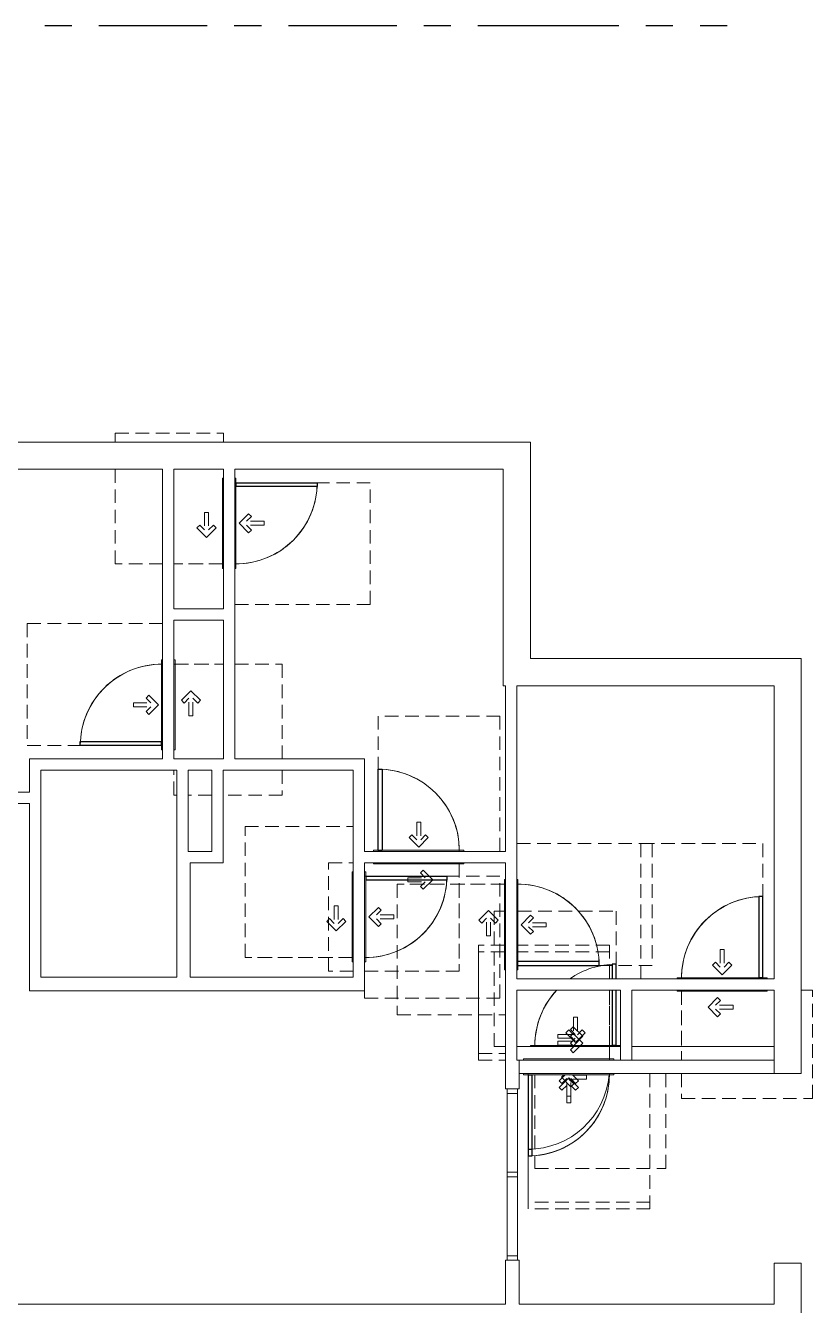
# Model space of a CAD drawing. Header units: inches. Extents: x -1419 to 121, y -84 to 1352.
# Drawn here: x -228 to 121, y 703 to 1270 of the extents above; entities that cross this region are included whole.
import ezdxf

# ---------------------------------------------------------------- set-up
doc = ezdxf.new("R2010")
doc.units = ezdxf.units.IN
doc.header["$MEASUREMENT"] = 0
doc.linetypes.add('ADA Clearance', pattern=[9, 6, -3])
doc.linetypes.add('Grid Line', pattern=[84, 48, -12, 12, -12])
for name, color, linetype, lineweight in [('A-DOOR', 31, 'Continuous', 15), ('A-DOOR-FRAM', 31, 'Continuous', 9), ('A-GLAZ-CWMG', 51, 'Continuous', 9), ('A-WALL', 113, 'Continuous', 15), ('I-WALL', 2, 'Continuous', 15), ('S-GRID', 1, 'Continuous', 9)]:
    doc.layers.add(name, color=color, linetype=linetype, lineweight=lineweight)

# ---------------------------------------------------------------- blocks, each defined once
blk = doc.blocks.new('Door-Single_CE_ - HM Door-2_ HM Frame-V23-ROOF')
at = {"layer": 'A-DOOR', "linetype": 'ADA Clearance', "lineweight": 9}
for p, q in [((-36, 62.5), (18, 62.5)), ((-36, 2.5), (-36, 62.5)), ((18, 62.5), (18, 3)), ((-0.89, 15.47), (-0.89, 7.72)), ((0.86, 15.47), (-0.89, 15.47)), ((0.86, 15.47), (0.86, 7.72)), ((-3.02, 9.85), (-4.26, 8.62)), ((-4.26, 8.62), (-0.02, 4.37)), ((-3.02, 9.85), (-0.89, 7.72)), ((4.22, 8.62), (-0.02, 4.37)), ((2.99, 9.85), (0.86, 7.72)), ((2.99, 9.85), (4.22, 8.62)), ((-18, -3), (-18, -27.5)), ((40, -2.5), (35, -2.5)), ((40, -50.5), (40, -2.5)), ((-2.02, -5.79), (-6.26, -10.04)), ((-2.02, -14.28), (-6.26, -10.04)), ((-0.78, -7.03), (-2.91, -9.16)), ((4.84, -9.16), (-2.91, -9.16)), ((4.84, -10.91), (-2.91, -10.91)), ((-0.78, -13.04), (-2.91, -10.91)), ((-0.78, -7.03), (-2.02, -5.79)), ((4.84, -10.91), (4.84, -9.16)), ((-0.78, -13.04), (-2.02, -14.28)), ((-18, -39.5), (-18, -50.5)), ((-18, -50.5), (40, -50.5))]:
    blk.add_line(p, q, dxfattribs=at)
at = {"layer": 'A-DOOR'}
for p, q in [((18, 39), (16.25, 39)), ((16.25, 39), (16.25, 3)), ((18, 3), (18, 39))]:
    blk.add_line(p, q, dxfattribs=at)
at = {"layer": 'A-DOOR', "lineweight": 25}
for p, q in [((18, 39), (16.25, 39)), ((16.25, 39), (16.25, 3)), ((18, 3), (18, 39))]:
    blk.add_line(p, q, dxfattribs=at)
at = {"layer": 'A-DOOR', "lineweight": 9}
blk.add_arc((18, 3), 36, 90, 179.9988, dxfattribs=at)
blk.add_arc((18, 3), 36, 90, 179.9988, dxfattribs=at)
blk.add_arc((18, 3), 36, 90, 179.9988, dxfattribs=at)
blk.add_arc((18, 3), 36, 90, 179.9988, dxfattribs=at)
blk = doc.blocks.new('Door-Single_CE_ - HM Door-2_ HM Frame-V1-ROOF')
at = {"layer": 'A-DOOR', "linetype": 'ADA Clearance', "lineweight": 9}
for p, q in [((-36, 62.5), (18, 62.5)), ((-36, 2.5), (-36, 62.5)), ((18, 62.5), (18, 3)), ((-0.89, 15.47), (-0.89, 7.72)), ((0.86, 15.47), (-0.89, 15.47)), ((0.86, 15.47), (0.86, 7.72)), ((-3.02, 9.85), (-4.26, 8.62)), ((-4.26, 8.62), (-0.02, 4.37)), ((-3.02, 9.85), (-0.89, 7.72)), ((4.22, 8.62), (-0.02, 4.37)), ((2.99, 9.85), (0.86, 7.72)), ((2.99, 9.85), (4.22, 8.62)), ((-18, -3), (-18, -50.5)), ((40, -50.5), (40, -2.5)), ((-2.02, -5.79), (-6.26, -10.04)), ((-2.02, -14.28), (-6.26, -10.04)), ((-0.78, -7.03), (-2.91, -9.16)), ((4.84, -9.16), (-2.91, -9.16)), ((4.84, -10.91), (-2.91, -10.91)), ((-0.78, -13.04), (-2.91, -10.91)), ((-0.78, -7.03), (-2.02, -5.79)), ((4.84, -10.91), (4.84, -9.16)), ((-0.78, -13.04), (-2.02, -14.28)), ((-18, -50.5), (40, -50.5))]:
    blk.add_line(p, q, dxfattribs=at)
at = {"layer": 'A-DOOR'}
for p, q in [((18, 39), (16.25, 39)), ((16.25, 39), (16.25, 3)), ((18, 3), (18, 39))]:
    blk.add_line(p, q, dxfattribs=at)
at = {"layer": 'A-DOOR', "lineweight": 25}
for p, q in [((18, 39), (16.25, 39)), ((16.25, 39), (16.25, 3)), ((18, 3), (18, 39))]:
    blk.add_line(p, q, dxfattribs=at)
at = {"layer": 'A-DOOR', "lineweight": 9}
blk.add_arc((18, 3), 36, 90, 179.9988, dxfattribs=at)
blk.add_arc((18, 3), 36, 90, 179.9988, dxfattribs=at)
blk.add_arc((18, 3), 36, 90, 179.9988, dxfattribs=at)
blk.add_arc((18, 3), 36, 90, 179.9988, dxfattribs=at)
blk = doc.blocks.new('Door-Single_CE_ - HM Door-2_ HM Frame-5153460-ROOF')
at = {"layer": 'A-DOOR', "linetype": 'ADA Clearance', "lineweight": 9}
for p, q in [((-18, 50.5), (24, 50.5)), ((-18, 3), (-18, 50.5)), ((29, 50.5), (40, 50.5)), ((40, 50.5), (40, 2.5)), ((-2.02, 14.28), (-6.26, 10.04)), ((-0.78, 13.04), (-2.91, 10.91)), ((-0.78, 13.04), (-2.02, 14.28)), ((-2.02, 5.79), (-6.26, 10.04)), ((4.84, 10.91), (-2.91, 10.91)), ((4.84, 9.16), (-2.91, 9.16)), ((-0.78, 7.03), (-2.91, 9.16)), ((-0.78, 7.03), (-2.02, 5.79)), ((4.84, 10.91), (4.84, 9.16)), ((40, 2.5), (29, 2.5)), ((-36, -2.5), (-36, -62.5)), ((-4.26, -8.62), (-0.02, -4.37)), ((4.22, -8.62), (-0.02, -4.37)), ((18, -62.5), (18, -3)), ((-3.02, -9.85), (-4.26, -8.62)), ((-3.02, -9.85), (-0.89, -7.72)), ((-0.89, -15.47), (-0.89, -7.72)), ((0.86, -15.47), (0.86, -7.72)), ((2.99, -9.85), (0.86, -7.72)), ((2.99, -9.85), (4.22, -8.62)), ((0.86, -15.47), (-0.89, -15.47)), ((-36, -62.5), (18, -62.5))]:
    blk.add_line(p, q, dxfattribs=at)
at = {"layer": 'A-DOOR'}
for p, q in [((16.25, -39), (16.25, -3)), ((18, -3), (18, -39)), ((18, -39), (16.25, -39))]:
    blk.add_line(p, q, dxfattribs=at)
at = {"layer": 'A-DOOR', "lineweight": 25}
for p, q in [((16.25, -39), (16.25, -3)), ((18, -3), (18, -39)), ((18, -39), (16.25, -39))]:
    blk.add_line(p, q, dxfattribs=at)
at = {"layer": 'A-DOOR', "lineweight": 9}
blk.add_arc((18, -3), 36, 180.0012, 270, dxfattribs=at)
blk.add_arc((18, -3), 36, 180.0012, 270, dxfattribs=at)
blk.add_arc((18, -3), 36, 180.0012, 270, dxfattribs=at)
blk.add_arc((18, -3), 36, 180.0012, 270, dxfattribs=at)
blk = doc.blocks.new('Door-Single_CE_ - HM Door-2_ HM Frame-V2-ROOF')
at = {"layer": 'A-DOOR', "linetype": 'ADA Clearance', "lineweight": 9}
for p, q in [((-18, 50.5), (40, 50.5)), ((-18, 3), (-18, 50.5)), ((40, 50.5), (40, 2.5)), ((-2.02, 14.28), (-6.26, 10.04)), ((-0.78, 13.04), (-2.91, 10.91)), ((-0.78, 13.04), (-2.02, 14.28)), ((-2.02, 5.79), (-6.26, 10.04)), ((4.84, 10.91), (-2.91, 10.91)), ((4.84, 9.16), (-2.91, 9.16)), ((-0.78, 7.03), (-2.91, 9.16)), ((-0.78, 7.03), (-2.02, 5.79)), ((4.84, 10.91), (4.84, 9.16)), ((-32.73, -2.5), (-36, -2.5)), ((-36, -2.5), (-36, -62.5)), ((-4.26, -8.62), (-0.02, -4.37)), ((4.22, -8.62), (-0.02, -4.37)), ((18, -62.5), (18, -3)), ((-3.02, -9.85), (-4.26, -8.62)), ((-3.02, -9.85), (-0.89, -7.72)), ((-0.89, -15.47), (-0.89, -7.72)), ((0.86, -15.47), (0.86, -7.72)), ((2.99, -9.85), (0.86, -7.72)), ((2.99, -9.85), (4.22, -8.62)), ((0.86, -15.47), (-0.89, -15.47)), ((-36, -62.5), (18, -62.5))]:
    blk.add_line(p, q, dxfattribs=at)
at = {"layer": 'A-DOOR'}
for p, q in [((16.25, -39), (16.25, -3)), ((18, -3), (18, -39)), ((18, -39), (16.25, -39))]:
    blk.add_line(p, q, dxfattribs=at)
at = {"layer": 'A-DOOR', "lineweight": 25}
for p, q in [((16.25, -39), (16.25, -3)), ((18, -3), (18, -39)), ((18, -39), (16.25, -39))]:
    blk.add_line(p, q, dxfattribs=at)
at = {"layer": 'A-DOOR', "lineweight": 9}
blk.add_arc((18, -3), 36, 180.0012, 270, dxfattribs=at)
blk.add_arc((18, -3), 36, 180.0012, 270, dxfattribs=at)
blk.add_arc((18, -3), 36, 180.0012, 270, dxfattribs=at)
blk.add_arc((18, -3), 36, 180.0012, 270, dxfattribs=at)
blk = doc.blocks.new('Door-Single_CE_ - HM Door-2_ HM Frame-V3-ROOF')
at = {"layer": 'A-DOOR', "linetype": 'ADA Clearance', "lineweight": 9}
for p, q in [((-18, 50.5), (24, 50.5)), ((-18, 29.5), (-18, 50.5)), ((36, 50.5), (40, 50.5)), ((40, 50.5), (40, 2.5)), ((-18, 3), (-18, 24.5)), ((-2.02, 14.28), (-6.26, 10.04)), ((-0.78, 13.04), (-2.91, 10.91)), ((-0.78, 13.04), (-2.02, 14.28)), ((-2.02, 5.79), (-6.26, 10.04)), ((4.84, 10.91), (-2.91, 10.91)), ((4.84, 9.16), (-2.91, 9.16)), ((-0.78, 7.03), (-2.91, 9.16)), ((-0.78, 7.03), (-2.02, 5.79)), ((4.84, 10.91), (4.84, 9.16)), ((40, 2.5), (36, 2.5)), ((-36, -2.5), (-36, -62.5)), ((-4.26, -8.62), (-0.02, -4.37)), ((4.22, -8.62), (-0.02, -4.37)), ((18, -62.5), (18, -3)), ((-3.02, -9.85), (-4.26, -8.62)), ((-3.02, -9.85), (-0.89, -7.72)), ((-0.89, -15.47), (-0.89, -7.72)), ((0.86, -15.47), (0.86, -7.72)), ((2.99, -9.85), (0.86, -7.72)), ((2.99, -9.85), (4.22, -8.62)), ((0.86, -15.47), (-0.89, -15.47)), ((-36, -62.5), (18, -62.5))]:
    blk.add_line(p, q, dxfattribs=at)
at = {"layer": 'A-DOOR'}
for p, q in [((16.25, -39), (16.25, -3)), ((18, -3), (18, -39)), ((18, -39), (16.25, -39))]:
    blk.add_line(p, q, dxfattribs=at)
at = {"layer": 'A-DOOR', "lineweight": 25}
for p, q in [((16.25, -39), (16.25, -3)), ((18, -3), (18, -39)), ((18, -39), (16.25, -39))]:
    blk.add_line(p, q, dxfattribs=at)
at = {"layer": 'A-DOOR', "lineweight": 9}
blk.add_arc((18, -3), 36, 180.0012, 270, dxfattribs=at)
blk.add_arc((18, -3), 36, 180.0012, 270, dxfattribs=at)
blk.add_arc((18, -3), 36, 180.0012, 270, dxfattribs=at)
blk.add_arc((18, -3), 36, 180.0012, 270, dxfattribs=at)
blk = doc.blocks.new('Door-Single_CE_ - HM Door-2_ HM Frame-V4-ROOF')
at = {"layer": 'A-DOOR', "linetype": 'ADA Clearance', "lineweight": 9}
for p, q in [((-18, 50.5), (24, 50.5)), ((-18, 29.5), (-18, 50.5)), ((29, 50.5), (40, 50.5)), ((40, 50.5), (40, 24.25)), ((-18, 3), (-18, 24.5)), ((40, 19.25), (40, 8.75)), ((-2.02, 14.28), (-6.26, 10.04)), ((-0.78, 13.04), (-2.91, 10.91)), ((-0.78, 13.04), (-2.02, 14.28)), ((-2.02, 5.79), (-6.26, 10.04)), ((4.84, 10.91), (-2.91, 10.91)), ((4.84, 9.16), (-2.91, 9.16)), ((-0.78, 7.03), (-2.91, 9.16)), ((-0.78, 7.03), (-2.02, 5.79)), ((4.84, 10.91), (4.84, 9.16)), ((40, 2.5), (29, 2.5)), ((40, 3.75), (40, 2.5)), ((-36, -2.5), (-36, -62.5)), ((-4.26, -8.62), (-0.02, -4.37)), ((4.22, -8.62), (-0.02, -4.37)), ((18, -62.5), (18, -3)), ((-3.02, -9.85), (-4.26, -8.62)), ((-3.02, -9.85), (-0.89, -7.72)), ((-0.89, -15.47), (-0.89, -7.72)), ((0.86, -15.47), (0.86, -7.72)), ((2.99, -9.85), (0.86, -7.72)), ((2.99, -9.85), (4.22, -8.62)), ((0.86, -15.47), (-0.89, -15.47)), ((-36, -62.5), (18, -62.5))]:
    blk.add_line(p, q, dxfattribs=at)
at = {"layer": 'A-DOOR'}
for p, q in [((16.25, -39), (16.25, -3)), ((18, -3), (18, -39)), ((18, -39), (16.25, -39))]:
    blk.add_line(p, q, dxfattribs=at)
at = {"layer": 'A-DOOR', "lineweight": 25}
for p, q in [((16.25, -39), (16.25, -3)), ((18, -3), (18, -39)), ((18, -39), (16.25, -39))]:
    blk.add_line(p, q, dxfattribs=at)
at = {"layer": 'A-DOOR', "lineweight": 9}
blk.add_arc((18, -3), 36, 180.0012, 270, dxfattribs=at)
blk.add_arc((18, -3), 36, 180.0012, 270, dxfattribs=at)
blk.add_arc((18, -3), 36, 180.0012, 270, dxfattribs=at)
blk.add_arc((18, -3), 36, 180.0012, 270, dxfattribs=at)
blk = doc.blocks.new('Door-Single_CE_ - HM Door-2_ HM Frame-V64-ROOF')
at = {"layer": 'A-DOOR', "linetype": 'ADA Clearance', "lineweight": 9}
for p, q in [((-36, 62.5), (18, 62.5)), ((-36, 2.5), (-36, 62.5)), ((18, 62.5), (18, 2.5)), ((-0.89, 15.47), (-0.89, 7.72)), ((0.86, 15.47), (-0.89, 15.47)), ((0.86, 15.47), (0.86, 7.72)), ((-3.02, 9.85), (-4.26, 8.62)), ((-4.26, 8.62), (-0.02, 4.37)), ((-3.02, 9.85), (-0.89, 7.72)), ((4.22, 8.62), (-0.02, 4.37)), ((2.99, 9.85), (0.86, 7.72)), ((2.99, 9.85), (4.22, 8.62)), ((-18, -2.5), (-18, -33.5)), ((40, -2.5), (35, -2.5)), ((40, -50.5), (40, -2.5)), ((-2.02, -5.79), (-6.26, -10.04)), ((-2.02, -14.28), (-6.26, -10.04)), ((-0.78, -7.03), (-2.91, -9.16)), ((4.84, -9.16), (-2.91, -9.16)), ((4.84, -10.91), (-2.91, -10.91)), ((-0.78, -13.04), (-2.91, -10.91)), ((-0.78, -7.03), (-2.02, -5.79)), ((4.84, -10.91), (4.84, -9.16)), ((-0.78, -13.04), (-2.02, -14.28)), ((-18, -39.5), (-18, -50.5)), ((-18, -50.5), (40, -50.5))]:
    blk.add_line(p, q, dxfattribs=at)
at = {"layer": 'A-DOOR'}
for p, q in [((18, 39), (16.25, 39)), ((16.25, 39), (16.25, 3)), ((18, 3), (18, 39)), ((16.25, 3), (18, 3))]:
    blk.add_line(p, q, dxfattribs=at)
at = {"layer": 'A-DOOR', "lineweight": 25}
for p, q in [((18, 39), (16.25, 39)), ((16.25, 39), (16.25, 3)), ((18, 3), (18, 39)), ((18, 3), (16.25, 3))]:
    blk.add_line(p, q, dxfattribs=at)
at = {"layer": 'A-DOOR', "lineweight": 9}
for end in [179.9988, 180.5, 180.5, 180.5]:
    blk.add_arc((18, 3), 36, 90, end, dxfattribs=at)
at = {"layer": 'A-DOOR-FRAM'}
for p, q in [((-20, 3), (20, 3)), ((-20, 2.5), (-20, 3)), ((20, 3), (20, 2.5)), ((-20, -3), (-20, -2.5)), ((20, -3), (-20, -3)), ((20, -2.5), (20, -3))]:
    blk.add_line(p, q, dxfattribs=at)
blk = doc.blocks.new('Door-Single_CE_ - HM Door-2_ HM Frame-V39-ROOF')
at = {"layer": 'A-DOOR', "linetype": 'ADA Clearance', "lineweight": 9}
for p, q in [((-36, 62.5), (18, 62.5)), ((-36, 2.5), (-36, 62.5)), ((18, 62.5), (18, 2.5)), ((-0.89, 15.47), (-0.89, 7.72)), ((0.86, 15.47), (-0.89, 15.47)), ((0.86, 15.47), (0.86, 7.72)), ((-3.02, 9.85), (-4.26, 8.62)), ((-4.26, 8.62), (-0.02, 4.37)), ((-3.02, 9.85), (-0.89, 7.72)), ((4.22, 8.62), (-0.02, 4.37)), ((2.99, 9.85), (0.86, 7.72)), ((2.99, 9.85), (4.22, 8.62)), ((-18, -2.5), (-18, -50.5)), ((40, -50.5), (40, -2.5)), ((-2.02, -5.79), (-6.26, -10.04)), ((-2.02, -14.28), (-6.26, -10.04)), ((-0.78, -7.03), (-2.91, -9.16)), ((4.84, -9.16), (-2.91, -9.16)), ((4.84, -10.91), (-2.91, -10.91)), ((-0.78, -13.04), (-2.91, -10.91)), ((-0.78, -7.03), (-2.02, -5.79)), ((4.84, -10.91), (4.84, -9.16)), ((-0.78, -13.04), (-2.02, -14.28)), ((-18, -50.5), (40, -50.5))]:
    blk.add_line(p, q, dxfattribs=at)
at = {"layer": 'A-DOOR'}
for p, q in [((18, 39), (16.25, 39)), ((16.25, 39), (16.25, 3)), ((18, 3), (18, 39)), ((16.25, 3), (18, 3))]:
    blk.add_line(p, q, dxfattribs=at)
at = {"layer": 'A-DOOR', "lineweight": 25}
for p, q in [((18, 39), (16.25, 39)), ((16.25, 39), (16.25, 3)), ((18, 3), (18, 39)), ((18, 3), (16.25, 3))]:
    blk.add_line(p, q, dxfattribs=at)
at = {"layer": 'A-DOOR', "lineweight": 9}
for end in [179.9988, 180.5, 180.5, 180.5]:
    blk.add_arc((18, 3), 36, 90, end, dxfattribs=at)
at = {"layer": 'A-DOOR-FRAM'}
for p, q in [((-20, 3), (20, 3)), ((-20, 2.5), (-20, 3)), ((20, 3), (20, 2.5)), ((-20, -3), (-20, -2.5)), ((20, -3), (-20, -3)), ((20, -2.5), (20, -3))]:
    blk.add_line(p, q, dxfattribs=at)
blk = doc.blocks.new('Door-Single_CE_ - HM Door-2_ HM Frame-V40-ROOF')
at = {"layer": 'A-DOOR', "linetype": 'ADA Clearance', "lineweight": 9}
for p, q in [((-18, 50.5), (24, 50.5)), ((-18, 2.5), (-18, 50.5)), ((29, 50.5), (40, 50.5)), ((40, 50.5), (40, 2.5)), ((-2.02, 14.28), (-6.26, 10.04)), ((-0.78, 13.04), (-2.91, 10.91)), ((-0.78, 13.04), (-2.02, 14.28)), ((-2.02, 5.79), (-6.26, 10.04)), ((4.84, 10.91), (-2.91, 10.91)), ((4.84, 9.16), (-2.91, 9.16)), ((-0.78, 7.03), (-2.91, 9.16)), ((-0.78, 7.03), (-2.02, 5.79)), ((4.84, 10.91), (4.84, 9.16)), ((40, 2.5), (29, 2.5)), ((-36, -2.5), (-36, -62.5)), ((-4.26, -8.62), (-0.02, -4.37)), ((4.22, -8.62), (-0.02, -4.37)), ((18, -62.5), (18, -2.5)), ((-3.02, -9.85), (-4.26, -8.62)), ((-3.02, -9.85), (-0.89, -7.72)), ((-0.89, -15.47), (-0.89, -7.72)), ((0.86, -15.47), (0.86, -7.72)), ((2.99, -9.85), (0.86, -7.72)), ((2.99, -9.85), (4.22, -8.62)), ((0.86, -15.47), (-0.89, -15.47)), ((-36, -62.5), (18, -62.5))]:
    blk.add_line(p, q, dxfattribs=at)
at = {"layer": 'A-DOOR'}
for p, q in [((16.25, -39), (16.25, -3)), ((16.25, -3), (18, -3)), ((18, -3), (18, -39)), ((18, -39), (16.25, -39))]:
    blk.add_line(p, q, dxfattribs=at)
at = {"layer": 'A-DOOR', "lineweight": 25}
for p, q in [((16.25, -39), (16.25, -3)), ((18, -3), (16.25, -3)), ((18, -3), (18, -39)), ((18, -39), (16.25, -39))]:
    blk.add_line(p, q, dxfattribs=at)
at = {"layer": 'A-DOOR', "lineweight": 9}
for start in [179.5, 179.5, 179.5, 180.0012]:
    blk.add_arc((18, -3), 36, start, 270, dxfattribs=at)
at = {"layer": 'A-DOOR-FRAM'}
for p, q in [((-20, 3), (20, 3)), ((-20, 2.5), (-20, 3)), ((20, 3), (20, 2.5)), ((-20, -3), (-20, -2.5)), ((20, -3), (-20, -3)), ((20, -2.5), (20, -3))]:
    blk.add_line(p, q, dxfattribs=at)
blk = doc.blocks.new('Door-Single_CE_ - HM Door-2_ HM Frame-V41-ROOF')
at = {"layer": 'A-DOOR', "linetype": 'ADA Clearance', "lineweight": 9}
for p, q in [((-18, 50.5), (40, 50.5)), ((-18, 2.5), (-18, 50.5)), ((40, 50.5), (40, 2.5)), ((-2.02, 14.28), (-6.26, 10.04)), ((-0.78, 13.04), (-2.91, 10.91)), ((-0.78, 13.04), (-2.02, 14.28)), ((-2.02, 5.79), (-6.26, 10.04)), ((4.84, 10.91), (-2.91, 10.91)), ((4.84, 9.16), (-2.91, 9.16)), ((-0.78, 7.03), (-2.91, 9.16)), ((-0.78, 7.03), (-2.02, 5.79)), ((4.84, 10.91), (4.84, 9.16)), ((-32.73, -2.5), (-36, -2.5)), ((-36, -2.5), (-36, -62.5)), ((-4.26, -8.62), (-0.02, -4.37)), ((4.22, -8.62), (-0.02, -4.37)), ((18, -62.5), (18, -2.5)), ((-3.02, -9.85), (-4.26, -8.62)), ((-3.02, -9.85), (-0.89, -7.72)), ((-0.89, -15.47), (-0.89, -7.72)), ((0.86, -15.47), (0.86, -7.72)), ((2.99, -9.85), (0.86, -7.72)), ((2.99, -9.85), (4.22, -8.62)), ((0.86, -15.47), (-0.89, -15.47)), ((-36, -62.5), (18, -62.5))]:
    blk.add_line(p, q, dxfattribs=at)
at = {"layer": 'A-DOOR'}
for p, q in [((16.25, -39), (16.25, -3)), ((16.25, -3), (18, -3)), ((18, -3), (18, -39)), ((18, -39), (16.25, -39))]:
    blk.add_line(p, q, dxfattribs=at)
at = {"layer": 'A-DOOR', "lineweight": 25}
for p, q in [((16.25, -39), (16.25, -3)), ((18, -3), (16.25, -3)), ((18, -3), (18, -39)), ((18, -39), (16.25, -39))]:
    blk.add_line(p, q, dxfattribs=at)
at = {"layer": 'A-DOOR', "lineweight": 9}
for start in [179.5, 179.5, 179.5, 180.0012]:
    blk.add_arc((18, -3), 36, start, 270, dxfattribs=at)
at = {"layer": 'A-DOOR-FRAM'}
for p, q in [((-20, 3), (20, 3)), ((-20, 2.5), (-20, 3)), ((20, 3), (20, 2.5)), ((-20, -3), (-20, -2.5)), ((20, -3), (-20, -3)), ((20, -2.5), (20, -3))]:
    blk.add_line(p, q, dxfattribs=at)
blk = doc.blocks.new('Door-Single_CE_ - HM Door-2_ HM Frame-V42-ROOF')
at = {"layer": 'A-DOOR', "linetype": 'ADA Clearance', "lineweight": 9}
for p, q in [((-18, 50.5), (24, 50.5)), ((-18, 29.5), (-18, 50.5)), ((36, 50.5), (40, 50.5)), ((40, 50.5), (40, 2.5)), ((-18, 2.5), (-18, 24.5)), ((-2.02, 14.28), (-6.26, 10.04)), ((-0.78, 13.04), (-2.91, 10.91)), ((-0.78, 13.04), (-2.02, 14.28)), ((-2.02, 5.79), (-6.26, 10.04)), ((4.84, 10.91), (-2.91, 10.91)), ((4.84, 9.16), (-2.91, 9.16)), ((-0.78, 7.03), (-2.91, 9.16)), ((-0.78, 7.03), (-2.02, 5.79)), ((4.84, 10.91), (4.84, 9.16)), ((40, 2.5), (36, 2.5)), ((-36, -2.5), (-36, -62.5)), ((-4.26, -8.62), (-0.02, -4.37)), ((4.22, -8.62), (-0.02, -4.37)), ((18, -62.5), (18, -2.5)), ((-3.02, -9.85), (-4.26, -8.62)), ((-3.02, -9.85), (-0.89, -7.72)), ((-0.89, -15.47), (-0.89, -7.72)), ((0.86, -15.47), (0.86, -7.72)), ((2.99, -9.85), (0.86, -7.72)), ((2.99, -9.85), (4.22, -8.62)), ((0.86, -15.47), (-0.89, -15.47)), ((-36, -62.5), (18, -62.5))]:
    blk.add_line(p, q, dxfattribs=at)
at = {"layer": 'A-DOOR'}
for p, q in [((16.25, -39), (16.25, -3)), ((16.25, -3), (18, -3)), ((18, -3), (18, -39)), ((18, -39), (16.25, -39))]:
    blk.add_line(p, q, dxfattribs=at)
at = {"layer": 'A-DOOR', "lineweight": 25}
for p, q in [((16.25, -39), (16.25, -3)), ((18, -3), (16.25, -3)), ((18, -3), (18, -39)), ((18, -39), (16.25, -39))]:
    blk.add_line(p, q, dxfattribs=at)
at = {"layer": 'A-DOOR', "lineweight": 9}
for start in [179.5, 179.5, 179.5, 180.0012]:
    blk.add_arc((18, -3), 36, start, 270, dxfattribs=at)
at = {"layer": 'A-DOOR-FRAM'}
for p, q in [((-20, 3), (20, 3)), ((-20, 2.5), (-20, 3)), ((20, 3), (20, 2.5)), ((-20, -3), (-20, -2.5)), ((20, -3), (-20, -3)), ((20, -2.5), (20, -3))]:
    blk.add_line(p, q, dxfattribs=at)
blk = doc.blocks.new('Door-Single_CE_ - HM Door-2_ HM Frame-V43-ROOF')
at = {"layer": 'A-DOOR', "linetype": 'ADA Clearance', "lineweight": 9}
for p, q in [((-18, 50.5), (24, 50.5)), ((-18, 29.5), (-18, 50.5)), ((29, 50.5), (40, 50.5)), ((40, 50.5), (40, 24.25)), ((-18, 2.5), (-18, 24.5)), ((40, 19.25), (40, 8.75)), ((-2.02, 14.28), (-6.26, 10.04)), ((-0.78, 13.04), (-2.91, 10.91)), ((-0.78, 13.04), (-2.02, 14.28)), ((-2.02, 5.79), (-6.26, 10.04)), ((4.84, 10.91), (-2.91, 10.91)), ((4.84, 9.16), (-2.91, 9.16)), ((-0.78, 7.03), (-2.91, 9.16)), ((-0.78, 7.03), (-2.02, 5.79)), ((4.84, 10.91), (4.84, 9.16)), ((40, 2.5), (29, 2.5)), ((40, 3.75), (40, 2.5)), ((-36, -2.5), (-36, -62.5)), ((-4.26, -8.62), (-0.02, -4.37)), ((4.22, -8.62), (-0.02, -4.37)), ((18, -62.5), (18, -2.5)), ((-3.02, -9.85), (-4.26, -8.62)), ((-3.02, -9.85), (-0.89, -7.72)), ((-0.89, -15.47), (-0.89, -7.72)), ((0.86, -15.47), (0.86, -7.72)), ((2.99, -9.85), (0.86, -7.72)), ((2.99, -9.85), (4.22, -8.62)), ((0.86, -15.47), (-0.89, -15.47)), ((-36, -62.5), (18, -62.5))]:
    blk.add_line(p, q, dxfattribs=at)
at = {"layer": 'A-DOOR'}
for p, q in [((16.25, -39), (16.25, -3)), ((16.25, -3), (18, -3)), ((18, -3), (18, -39)), ((18, -39), (16.25, -39))]:
    blk.add_line(p, q, dxfattribs=at)
at = {"layer": 'A-DOOR', "lineweight": 25}
for p, q in [((16.25, -39), (16.25, -3)), ((18, -3), (16.25, -3)), ((18, -3), (18, -39)), ((18, -39), (16.25, -39))]:
    blk.add_line(p, q, dxfattribs=at)
at = {"layer": 'A-DOOR', "lineweight": 9}
for start in [179.5, 179.5, 179.5, 180.0012]:
    blk.add_arc((18, -3), 36, start, 270, dxfattribs=at)
at = {"layer": 'A-DOOR-FRAM'}
for p, q in [((-20, 3), (20, 3)), ((-20, 2.5), (-20, 3)), ((20, 3), (20, 2.5)), ((-20, -3), (-20, -2.5)), ((20, -3), (-20, -3)), ((20, -2.5), (20, -3))]:
    blk.add_line(p, q, dxfattribs=at)
blk = doc.blocks.new('Rectangular Mullion - 4 1_2_ x 2_ Rectangular_CE_-5153475-ROOF')
at = {"layer": 'A-GLAZ-CWMG'}
for p, q in [((-932.45, 634.11), (-927.95, 634.11)), ((-932.45, 599.11), (-932.45, 634.11)), ((-927.95, 634.11), (-927.95, 599.11)), ((-927.95, 599.11), (-932.45, 599.11))]:
    blk.add_line(p, q, dxfattribs=at)
blk = doc.blocks.new('Rectangular Mullion - 4 1_2_ x 2_ Rectangular_CE_-5153479-ROOF')
at = {"layer": 'A-GLAZ-CWMG'}
for p, q in [((-2, -2.25), (-2, 2.25)), ((-2, 2.25), (0, 2.25)), ((0, 2.25), (0, -2.25)), ((0, -2.25), (-2, -2.25))]:
    blk.add_line(p, q, dxfattribs=at)
blk = doc.blocks.new('Rectangular Mullion - 4 1_2_ x 2_ Rectangular_CE_-5153480-ROOF')
at = {"layer": 'A-GLAZ-CWMG'}
for p, q in [((0, 2.25), (-2, 2.25)), ((-2, 2.25), (-2, -2.25)), ((0, -2.25), (0, 2.25)), ((-2, -2.25), (0, -2.25))]:
    blk.add_line(p, q, dxfattribs=at)
blk = doc.blocks.new('Rectangular Mullion - 4 1_2_ x 2_ Rectangular_CE_-5153477-ROOF')
at = {"layer": 'A-GLAZ-CWMG'}
for p, q in [((-1, -2.25), (-1, 2.25)), ((-1, 2.25), (1, 2.25)), ((1, 2.25), (1, -2.25)), ((1, -2.25), (-1, -2.25))]:
    blk.add_line(p, q, dxfattribs=at)
blk = doc.blocks.new('Door-Single_CE_ - HM Door-2_ HM Frame-V72-ROOF')
at = {"layer": 'A-DOOR', "linetype": 'ADA Clearance', "lineweight": 9}
for p, q in [((-36, 63), (18, 63)), ((-36, 6), (-36, 63)), ((18, 63), (18, 6.5)), ((-0.89, 15.97), (-0.89, 8.22)), ((0.86, 15.97), (-0.89, 15.97)), ((0.86, 15.97), (0.86, 8.22)), ((-3.02, 10.35), (-4.26, 9.12)), ((-4.26, 9.12), (-1.65, 6.5)), ((-3.02, 10.35), (-0.89, 8.22)), ((2.99, 10.35), (0.86, 8.22)), ((4.22, 9.12), (1.61, 6.5)), ((2.99, 10.35), (4.22, 9.12)), ((40, -3), (28, -3)), ((40, -51), (40, -3)), ((-18, -6.5), (-18, -31)), ((-2.22, -6.5), (-6.26, -10.54)), ((-2.02, -14.78), (-6.26, -10.54)), ((-0.78, -7.53), (-2.91, -9.66)), ((4.84, -9.66), (-2.91, -9.66)), ((-0.78, -7.53), (-1.81, -6.5)), ((4.84, -11.41), (4.84, -9.66)), ((4.84, -11.41), (-2.91, -11.41)), ((-0.78, -13.54), (-2.91, -11.41)), ((-0.78, -13.54), (-2.02, -14.78)), ((-18, -36), (-18, -51)), ((-18, -51), (22.5, -51)), ((28.5, -51), (40, -51))]:
    blk.add_line(p, q, dxfattribs=at)
at = {"layer": 'A-DOOR'}
for p, q in [((18, 39.5), (16.25, 39.5)), ((16.25, 39.5), (16.25, 6.5)), ((18, 6.5), (18, 39.5))]:
    blk.add_line(p, q, dxfattribs=at)
at = {"layer": 'A-DOOR', "lineweight": 25}
for p, q in [((18, 39.5), (16.25, 39.5)), ((16.25, 39.5), (16.25, 6.5)), ((18, 6.5), (18, 39.5))]:
    blk.add_line(p, q, dxfattribs=at)
at = {"layer": 'A-DOOR', "lineweight": 9}
blk.add_arc((18, 3.5), 36, 90, 175.2129, dxfattribs=at)
blk.add_arc((18, 3.5), 36, 90, 175.2129, dxfattribs=at)
blk.add_arc((18, 3.5), 36, 90, 175.2129, dxfattribs=at)
blk.add_arc((18, 3.5), 36, 90, 175.2129, dxfattribs=at)
blk = doc.blocks.new('Door-Single_CE_ - HM Door-2_ HM Frame-V73-ROOF')
at = {"layer": 'A-DOOR', "linetype": 'ADA Clearance', "lineweight": 9}
for p, q in [((-36, 63), (-31.5, 63)), ((-36, 3), (-36, 63)), ((-25.5, 63), (18, 63)), ((18, 63), (18, 33)), ((18, 28), (18, 3)), ((-0.89, 15.97), (-0.89, 8.22)), ((0.86, 15.97), (-0.89, 15.97)), ((0.86, 15.97), (0.86, 8.22)), ((-3.02, 10.35), (-4.26, 9.12)), ((-4.26, 9.12), (-0.02, 4.87)), ((-3.02, 10.35), (-0.89, 8.22)), ((4.22, 9.12), (-0.02, 4.87)), ((2.99, 10.35), (0.86, 8.22)), ((2.99, 10.35), (4.22, 9.12)), ((-31, 3), (-36, 3)), ((-18, -9.5), (-18, -51)), ((-5.22, -9.5), (-6.26, -10.54)), ((-2.02, -14.78), (-6.26, -10.54)), ((-2.75, -9.5), (-2.91, -9.66)), ((4.84, -9.66), (-2.91, -9.66)), ((4.84, -11.41), (4.84, -9.66)), ((40, -51), (40, -9)), ((4.84, -11.41), (-2.91, -11.41)), ((-0.78, -13.54), (-2.91, -11.41)), ((-0.78, -13.54), (-2.02, -14.78)), ((-18, -51), (40, -51))]:
    blk.add_line(p, q, dxfattribs=at)
at = {"layer": 'A-DOOR'}
for p, q in [((18, 39.5), (16.25, 39.5)), ((16.25, 39.5), (16.25, 33)), ((18, 33), (18, 39.5)), ((16.25, 28), (16.25, 3.5)), ((18, 3.5), (18, 28)), ((16.25, 3.5), (18, 3.5))]:
    blk.add_line(p, q, dxfattribs=at)
at = {"layer": 'A-DOOR', "lineweight": 25}
for p, q in [((18, 39.5), (16.25, 39.5)), ((16.25, 39.5), (16.25, 33)), ((18, 33), (18, 39.5)), ((16.25, 28), (16.25, 3.5)), ((18, 3.5), (18, 28)), ((18, 3.5), (16.25, 3.5))]:
    blk.add_line(p, q, dxfattribs=at)
at = {"layer": 'A-DOOR', "lineweight": 9}
for start, end in [(90, 124.8009), (90, 124.8009), (90, 124.8009), (90, 124.8009), (137.0317, 179.9988), (137.0317, 180.5), (137.0317, 180.5), (137.0317, 180.5)]:
    blk.add_arc((18, 3.5), 36, start, end, dxfattribs=at)
at = {"layer": 'A-DOOR-FRAM'}
for p, q in [((-20, 3.5), (20, 3.5)), ((-20, 3), (-20, 3.5))]:
    blk.add_line(p, q, dxfattribs=at)
blk = doc.blocks.new('Door-Single_CE_ - HM Door-2_ HM Frame-V76-ROOF')
at = {"layer": 'A-DOOR', "linetype": 'ADA Clearance', "lineweight": 9}
for p, q in [((-36, 63), (18, 63)), ((-36, 3), (-36, 63)), ((18, 63), (18, 3)), ((-0.89, 15.97), (-0.89, 8.22)), ((0.86, 15.97), (-0.89, 15.97)), ((0.86, 15.97), (0.86, 8.22)), ((-3.02, 10.35), (-4.26, 9.12)), ((-4.26, 9.12), (-0.02, 4.87)), ((-3.02, 10.35), (-0.89, 8.22)), ((4.22, 9.12), (-0.02, 4.87)), ((2.99, 10.35), (0.86, 8.22)), ((2.99, 10.35), (4.22, 9.12)), ((-18, -3), (-18, -34)), ((40, -3), (28, -3)), ((40, -51), (40, -3)), ((-2.02, -6.29), (-6.26, -10.54)), ((-2.02, -14.78), (-6.26, -10.54)), ((-0.78, -7.53), (-2.91, -9.66)), ((4.84, -9.66), (-2.91, -9.66)), ((-0.78, -7.53), (-2.02, -6.29)), ((4.84, -11.41), (4.84, -9.66)), ((4.84, -11.41), (-2.91, -11.41)), ((-0.78, -13.54), (-2.91, -11.41)), ((-0.78, -13.54), (-2.02, -14.78)), ((-18, -39), (-18, -51)), ((-18, -51), (22.5, -51)), ((28.5, -51), (40, -51))]:
    blk.add_line(p, q, dxfattribs=at)
at = {"layer": 'A-DOOR'}
for p, q in [((18, 39.5), (16.25, 39.5)), ((16.25, 39.5), (16.25, 3.5)), ((18, 3.5), (18, 39.5)), ((16.25, 3.5), (18, 3.5))]:
    blk.add_line(p, q, dxfattribs=at)
at = {"layer": 'A-DOOR', "lineweight": 25}
for p, q in [((18, 39.5), (16.25, 39.5)), ((16.25, 39.5), (16.25, 3.5)), ((18, 3.5), (18, 39.5)), ((18, 3.5), (16.25, 3.5))]:
    blk.add_line(p, q, dxfattribs=at)
at = {"layer": 'A-DOOR', "lineweight": 9}
for end in [179.9988, 180.5, 180.5, 180.5]:
    blk.add_arc((18, 3.5), 36, 90, end, dxfattribs=at)
at = {"layer": 'A-DOOR-FRAM'}
for p, q in [((-20, 3.5), (20, 3.5)), ((-20, 3), (-20, 3.5)), ((20, 3.5), (20, 3)), ((-20, -3.5), (-20, -3)), ((20, -3.5), (-20, -3.5)), ((20, -3), (20, -3.5))]:
    blk.add_line(p, q, dxfattribs=at)

msp = doc.modelspace()

# ---------------------------------------------------------------- linework, layer by layer
at = {"layer": 'A-WALL'}
for p, q in [((-300.2, 1085.36), (-4.2, 1085.36)), ((-4.2, 1085.36), (-4.2, 989.36)), ((-167.2, 1073.36), (-288.2, 1073.36)), ((-140.2, 1073.36), (-162.2, 1073.36)), ((-16.2, 1073.36), (-135.2, 1073.36)), ((-16.2, 977.36), (-16.2, 1073.36)), ((-4.2, 989.36), (115.8, 989.36)), ((115.8, 989.36), (115.8, 805.36)), ((-16.2, 977.36), (-15.2, 977.36)), ((103.8, 977.36), (-10.2, 977.36)), ((103.8, 847.36), (103.8, 977.36)), ((-160.95, 848.13), (-160.95, 903.86)), ((-154.95, 903.86), (-155.95, 903.86)), ((-154.95, 898.86), (-154.95, 848.13)), ((-221.2, 848.13), (-160.95, 848.13)), ((-154.95, 848.13), (-82.7, 848.13)), ((-77.7, 842.13), (-77.7, 848.13)), ((-77.7, 842.13), (-221.2, 842.13)), ((103.8, 805.36), (103.8, 842.36)), ((-10.2, 817.36), (35.8, 817.36)), ((40.8, 817.36), (103.8, 817.36)), ((-15.2, 798.61), (-15.2, 811.36)), ((-10.2, 811.36), (103.8, 811.36)), ((-9.2, 811.36), (-9.2, 798.61)), ((115.8, 805.36), (-9.2, 805.36)), ((-15.2, 798.61), (-9.2, 798.61)), ((-15.2, 703.11), (-15.2, 722.61)), ((-9.2, 722.61), (-15.2, 722.61)), ((-9.2, 722.61), (-9.2, 703.11)), ((103.8, 703.11), (103.8, 721.36)), ((115.8, 721.36), (103.8, 721.36)), ((115.8, 721.36), (115.8, 674.36)), ((-418.2, 703.11), (-15.2, 703.11)), ((-9.2, 703.11), (103.8, 703.11))]:
    msp.add_line(p, q, dxfattribs=at)
at = {"layer": 'I-WALL'}
for p, q in [((-167.2, 944.86), (-167.2, 1073.36)), ((-162.2, 1073.36), (-162.2, 1011.36)), ((-140.2, 1011.36), (-140.2, 1073.36)), ((-135.2, 1073.36), (-135.2, 944.86)), ((-162.2, 1011.36), (-140.2, 1011.36)), ((-162.2, 1006.36), (-162.2, 944.86)), ((-140.2, 1006.36), (-162.2, 1006.36)), ((-140.2, 944.86), (-140.2, 1006.36)), ((-15.2, 903.86), (-15.2, 977.36)), ((-10.2, 977.36), (-10.2, 847.36)), ((-226.2, 944.86), (-167.2, 944.86)), ((-226.2, 930.13), (-226.2, 944.86)), ((-162.2, 944.86), (-140.2, 944.86)), ((-135.2, 944.86), (-77.7, 944.86)), ((-77.7, 944.86), (-77.7, 903.86)), ((-160.95, 939.86), (-221.2, 939.86)), ((-221.2, 939.86), (-221.2, 848.13)), ((-160.95, 903.86), (-160.95, 939.86)), ((-145.45, 939.86), (-155.95, 939.86)), ((-155.95, 939.86), (-155.95, 903.86)), ((-145.45, 903.86), (-145.45, 939.86)), ((-82.7, 939.86), (-140.45, 939.86)), ((-140.45, 939.86), (-140.45, 898.86)), ((-82.7, 848.13), (-82.7, 939.86)), ((-288.7, 930.13), (-226.2, 930.13)), ((-226.2, 925.13), (-288.7, 925.13)), ((-226.2, 842.13), (-226.2, 925.13)), ((-154.95, 903.86), (-145.45, 903.86)), ((-77.7, 903.86), (-15.2, 903.86)), ((-140.45, 898.86), (-154.95, 898.86)), ((-77.7, 898.86), (-77.7, 848.13)), ((-15.2, 898.86), (-77.7, 898.86)), ((-15.2, 811.36), (-15.2, 898.86)), ((-10.2, 847.36), (103.8, 847.36)), ((-226.2, 842.13), (-221.2, 842.13)), ((35.8, 842.36), (-10.2, 842.36)), ((-10.2, 842.36), (-10.2, 811.36)), ((35.8, 811.36), (35.8, 842.36)), ((103.8, 842.36), (40.8, 842.36)), ((40.8, 842.36), (40.8, 811.36))]:
    msp.add_line(p, q, dxfattribs=at)
at = {"layer": 'S-GRID', "linetype": 'Grid Line', "lineweight": 25}
for p, q in [((-1287.44, 1270), (-13.01, 1270)), ((-13.01, 1270), (82.99, 1270))]:
    msp.add_line(p, q, dxfattribs=at)

# ---------------------------------------------------------------- block references
at = {"layer": 'A-DOOR', "lineweight": 9}
for name, p, rotation in [('Door-Single_CE_ - HM Door-2_ HM Frame-V3-ROOF', (-137.7, 1049.36), 90.00000000000006), ('Door-Single_CE_ - HM Door-2_ HM Frame-V3-ROOF', (-137.7, 1049.36), 90.00000000000006), ('Door-Single_CE_ - HM Door-2_ HM Frame-V42-ROOF', (-137.7, 1049.36), 90.00000000000006), ('Door-Single_CE_ - HM Door-2_ HM Frame-V4-ROOF', (-164.7, 968.86), 270), ('Door-Single_CE_ - HM Door-2_ HM Frame-V4-ROOF', (-164.7, 968.86), 270), ('Door-Single_CE_ - HM Door-2_ HM Frame-V43-ROOF', (-164.7, 968.86), 270), ('Door-Single_CE_ - HM Door-2_ HM Frame-5153460-ROOF', (-53.7, 901.36), 180), ('Door-Single_CE_ - HM Door-2_ HM Frame-5153460-ROOF', (-53.7, 901.36), 180), ('Door-Single_CE_ - HM Door-2_ HM Frame-V40-ROOF', (-53.7, 901.36), 180), ('Door-Single_CE_ - HM Door-2_ HM Frame-V2-ROOF', (-80.2, 874.86), 90.0000000000001), ('Door-Single_CE_ - HM Door-2_ HM Frame-V2-ROOF', (-80.2, 874.86), 90.0000000000001), ('Door-Single_CE_ - HM Door-2_ HM Frame-V41-ROOF', (-80.2, 874.86), 90.0000000000001), ('Door-Single_CE_ - HM Door-2_ HM Frame-V1-ROOF', (-12.7, 871.36), 270.0000000000001), ('Door-Single_CE_ - HM Door-2_ HM Frame-V1-ROOF', (-12.7, 871.36), 270.0000000000001), ('Door-Single_CE_ - HM Door-2_ HM Frame-V39-ROOF', (-12.7, 871.36), 270.0000000000001), ('Door-Single_CE_ - HM Door-2_ HM Frame-V72-ROOF', (12.8, 811.36), 180), ('Door-Single_CE_ - HM Door-2_ HM Frame-V76-ROOF', (12.8, 808.36), 180)]:
    msp.add_blockref(name, p, dxfattribs=dict(at, rotation=rotation))
for name, p in [('Door-Single_CE_ - HM Door-2_ HM Frame-V23-ROOF', (80.8, 844.86)), ('Door-Single_CE_ - HM Door-2_ HM Frame-V23-ROOF', (80.8, 844.86)), ('Door-Single_CE_ - HM Door-2_ HM Frame-V64-ROOF', (80.8, 844.86)), ('Door-Single_CE_ - HM Door-2_ HM Frame-V73-ROOF', (15.8, 814.36))]:
    msp.add_blockref(name, p, dxfattribs=at)
at = {"layer": 'A-GLAZ-CWMG', "extrusion": (0, 0, -1), "rotation": 90.00000000000003}
for name, p in [('Rectangular Mullion - 4 1_2_ x 2_ Rectangular_CE_-5153479-ROOF', (12.2, 798.61)), ('Rectangular Mullion - 4 1_2_ x 2_ Rectangular_CE_-5153477-ROOF', (12.2, 760.61))]:
    msp.add_blockref(name, p, dxfattribs=at)
at = {"layer": 'A-GLAZ-CWMG'}
for name, p, rotation in [('Rectangular Mullion - 4 1_2_ x 2_ Rectangular_CE_-5153475-ROOF', (-942.4, 1395.72), 180), ('Rectangular Mullion - 4 1_2_ x 2_ Rectangular_CE_-5153475-ROOF', (-942.4, 1358.72), 180), ('Rectangular Mullion - 4 1_2_ x 2_ Rectangular_CE_-5153480-ROOF', (-12.2, 722.61), 270)]:
    msp.add_blockref(name, p, dxfattribs=dict(at, rotation=rotation))

doc.saveas('drawing.dxf')
